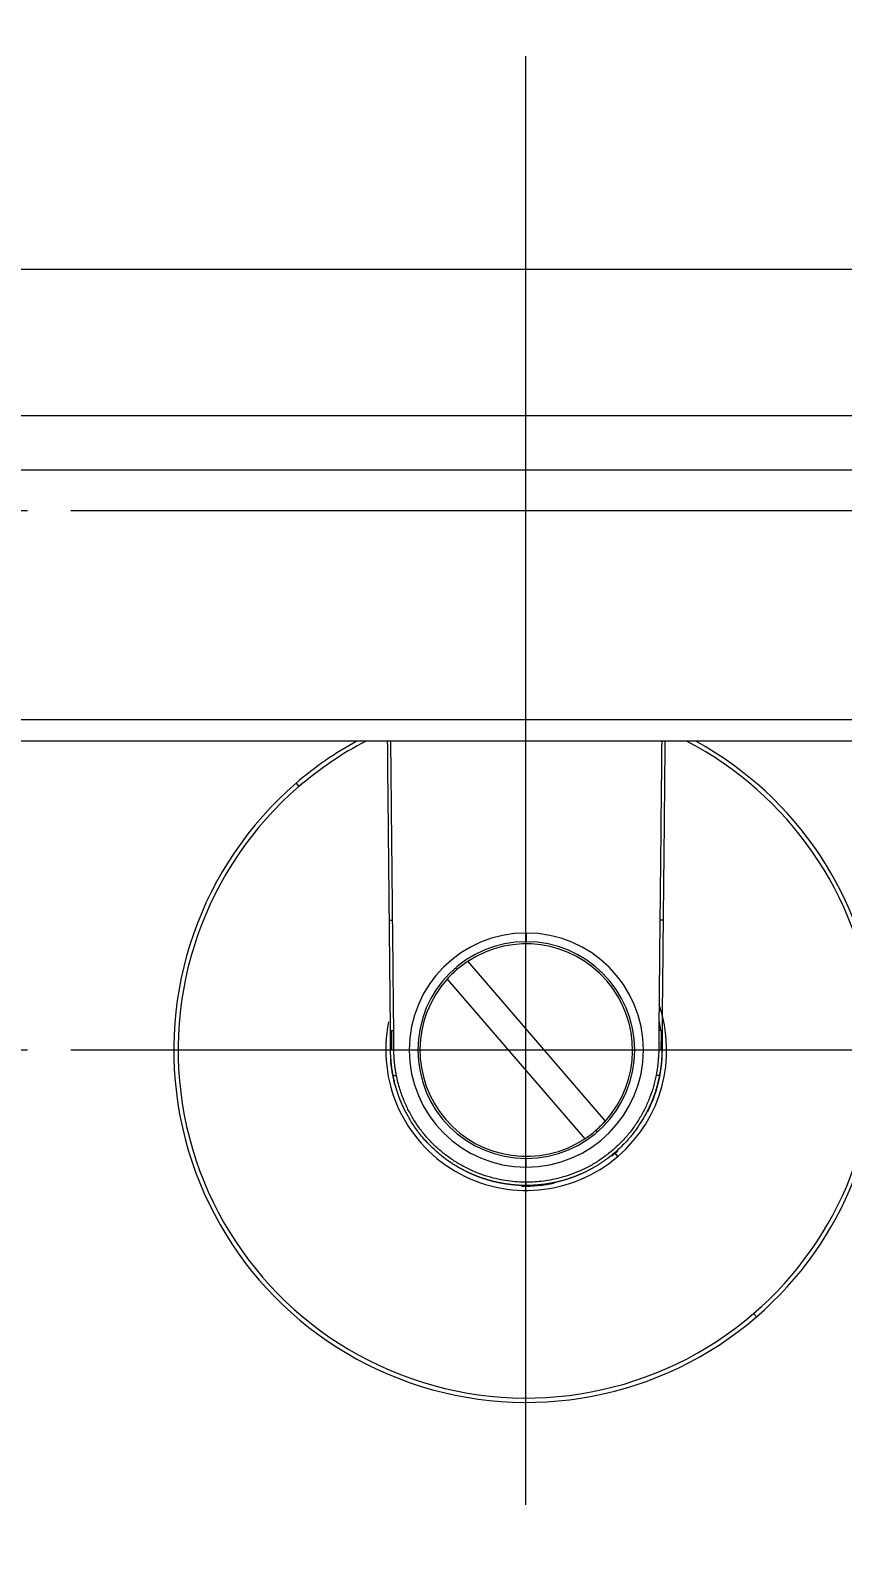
# Model space of a CAD drawing. Extents: x 19821 to 22981, y -91 to 2224.
# Drawn here: x 20569.6 to 20644.5, y 410.7 to 552.1 of the extents above; entities that cross this region are included whole.
import ezdxf
from ezdxf import colors
from ezdxf.entities.mleader import LeaderData, LeaderLine
from ezdxf.math import Vec2, Vec3

# ---------------------------------------------------------------- set-up
doc = ezdxf.new("R2010")
doc.units = 0
doc.header["$LTSCALE"] = 10
doc.header["$MEASUREMENT"] = 0
doc.header["$PDMODE"] = 3
doc.header["$PDSIZE"] = -10
doc.linetypes.add('CENTER2', pattern=[28.575, 19.05, -3.175, 3.175, -3.175])
doc.layers.get('0').update_dxf_attribs({"linetype": 'CONTINUOUS'})
doc.layers.get('DEFPOINTS').update_dxf_attribs({"linetype": 'CONTINUOUS'})
doc.layers.add('1', color=7, linetype='CONTINUOUS')
doc.layers.add('Cneter', color=1, linetype='CENTER2', lineweight=13)
doc.styles.add('Daelim Dimension', font='NanumGothic.ttf')
doc.dimstyles.new('DEFAULT', dxfattribs={"dimscale": 2, "dimtxt": 2, "dimasz": 2, "dimexe": 0, "dimexo": 2, "dimgap": 1, "dimtad": 1, "dimdec": 1, "dimzin": 9, "dimdsep": 46, "dimtxsty": 'Daelim Dimension', "dimcen": 0.5, "dimclrd": 5, "dimclre": 5, "dimclrt": 256, "dimadec": 1, "dimazin": 0, "dimtfac": 1, "dimtdec": 1, "dimtix": 1, "dimtmove": 0, "dimatfit": 3, "dimfxl": 1, "dimtolj": 1, "dimtzin": 1, "dimlwd": 9, "dimlwe": 9, "dimarcsym": 0})

# ---------------------------------------------------------------- blocks, each defined once
blk = doc.blocks.new('*D15')
at = {"color": 5, "lineweight": 9, "ltscale": 0.5, "transparency": 16777216}
for p, q in [((20569.36, 507.77), (20464.93, 507.77)), ((20466.93, 466.02), (20466.93, 499.77)), ((20569.36, 458.02), (20464.93, 458.02))]:
    blk.add_line(p, q, dxfattribs=at)
at = {"color": 5, "ltscale": 0.5, "transparency": 16777216}
for points in [[(20465.6, 499.77), (20468.27, 499.77), (20466.93, 507.77)], [(20465.6, 466.02), (20468.27, 466.02), (20466.93, 458.02)]]:
    blk.add_solid(points, dxfattribs=at)
at = {"layer": 'DEFPOINTS', "color": 0, "ltscale": 0.5, "transparency": 16777216}
for p in [(20466.93, 507.77), (20573.36, 507.77, 0), (20573.36, 458.02, 0)]:
    blk.add_point(p, dxfattribs=at)
at = {"color": 7, "ltscale": 0.5, "transparency": 16777216, "insert": (20454.07, 482.89), "char_height": 20, "attachment_point": 5, "rotation": 90, "style": 'Daelim Dimension'}
blk.add_mtext('\\A1;50', dxfattribs=at)
blk = doc.blocks.new('*D16')
at = {"color": 5, "lineweight": 9, "ltscale": 0.5, "transparency": 16777216}
for p, q in [((20615.29, 553.71), (20615.29, 622.36)), ((20765.29, 553.71), (20765.29, 622.36)), ((20757.29, 620.36), (20623.29, 620.36))]:
    blk.add_line(p, q, dxfattribs=at)
at = {"color": 5, "ltscale": 0.5, "transparency": 16777216}
for points in [[(20623.29, 621.69), (20623.29, 619.02), (20615.29, 620.36)], [(20757.29, 621.69), (20757.29, 619.02), (20765.29, 620.36)]]:
    blk.add_solid(points, dxfattribs=at)
at = {"layer": 'DEFPOINTS', "color": 0, "ltscale": 0.5, "transparency": 16777216}
for p in [(20615.29, 620.36), (20615.29, 549.71, 0), (20765.29, 549.71, 0)]:
    blk.add_point(p, dxfattribs=at)
at = {"color": 7, "ltscale": 0.5, "transparency": 16777216, "insert": (20645.87, 633.21), "char_height": 20, "attachment_point": 5, "style": 'Daelim Dimension'}
blk.add_mtext('\\A1;150', dxfattribs=at)

msp = doc.modelspace()

# ---------------------------------------------------------------- linework, layer by layer
at = {"layer": '1', "color": 7, "linetype": 'Continuous', "lineweight": 18}
for p, q in [((20819.34, 530.02), (20561.34, 530.02)), ((20819.34, 516.52), (20561.34, 516.52)), ((20825.34, 486.52), (20555.34, 486.52)), ((20602.72, 469.99), (20603.02, 469.99)), ((20627.96, 469.99), (20627.66, 469.99)), ((20609.94, 466.2), (20622.63, 451.47)), ((20608.05, 464.57), (20620.74, 449.84)), ((20615.34, 445.53), (20615.34, 445.83))]:
    msp.add_line(p, q, dxfattribs=at)
at = {"layer": '1', "color": 7, "linetype": 'Continuous', "lineweight": 13}
for p, q in [((20825.34, 511.52), (20555.34, 511.52)), ((20555.34, 488.52), (20825.34, 488.52)), ((20594.12, 482.64), (20594.38, 482.33)), ((20627.66, 469.99), (20627.56, 459.82)), ((20615.34, 468.82), (20615.34, 468.02)), ((20608.94, 465.44), (20608.81, 465.59)), ((20621.74, 450.6), (20621.87, 450.45)), ((20623.79, 448.21), (20623.54, 448.52)), ((20615.34, 447.22), (20615.34, 448.02)), ((20636.56, 433.4), (20636.3, 433.71))]:
    msp.add_line(p, q, dxfattribs=at)
at = {"layer": '1', "color": 7, "linetype": 'Continuous', "lineweight": 18}
for radius, start, end in [(32.5, 118.7249, 130.7652), (32.5, 310.7652, 61.2711), (32.5, 130.7652, 310.7652), (10.8, 90, 270), (10, 90, 270), (10.8, 270, 90), (10, 270, 90), (9.8, 318.0933, 123.4371), (9.8, 130.7652, 138.0933), (9.8, 123.4371, 130.7652), (9.8, 138.0933, 303.4371), (9.8, 310.7652, 318.0933), (9.8, 303.4371, 310.7652)]:
    msp.add_arc((20615.34, 458.02, 0), radius, start, end, dxfattribs=at)
at = {"layer": '1', "color": 7, "linetype": 'Continuous', "lineweight": 13}
for radius, start, end in [(32.1, 117.3917, 130.7652), (32.1, 310.7652, 62.6042), (32.1, 130.7652, 310.7652), (12.95, 310.7652, 18.9936), (12.95, 168.4414, 310.7652), (12.55, 8.3539, 12.1367), (12.55, 333.2061, 4.1746), (12.55, 183.5727, 194.7692), (12.55, 308.9877, 310.7652), (12.55, 310.7652, 312.5089), (12.55, 267.9899, 281.8977)]:
    msp.add_arc((20615.34, 458.02, 0), radius, start, end, dxfattribs=at)
at = {"layer": '1', "color": 7, "linetype": 'Continuous', "lineweight": 18}
for points, knots in [([(20602.72, 469.99), (20602.7, 472.11), (20602.66, 476.18), (20602.6, 481.67), (20602.57, 484.98), (20602.56, 486.52)], [0, 0, 0, 0, 0.339039, 0.678077, 1, 1, 1, 1]), ([(20628.13, 486.52), (20628.11, 484.8), (20628.06, 479.6), (20628, 473.91), (20627.96, 469.99)], [0, 0, 0, 0, 0.334228, 1, 1, 1, 1]), ([(20602.82, 459.82), (20602.82, 460.22), (20602.81, 461.02), (20602.8, 462.23), (20602.79, 463.43), (20602.77, 464.7), (20602.76, 466.02), (20602.75, 467.37), (20602.73, 468.69), (20602.73, 469.56), (20602.72, 469.99)], [0, 0, 0, 0, 0.118368, 0.236738, 0.355107, 0.473476, 0.610592, 0.744052, 0.873855, 1, 1, 1, 1]), ([(20627.96, 469.99), (20627.96, 469.66), (20627.95, 468.94), (20627.94, 467.81), (20627.93, 466.54), (20627.91, 465.06), (20627.89, 463.4), (20627.88, 461.61), (20627.86, 460.42), (20627.86, 459.82)], [0, 0, 0, 0, 0.0985, 0.209989, 0.334469, 0.471938, 0.647958, 0.82398, 1, 1, 1, 1]), ([(20603.07, 455.65), (20603.06, 455.67), (20603.06, 455.71), (20603.05, 455.76), (20603.04, 455.82), (20603.03, 455.87), (20603.02, 455.92), (20603.01, 455.97), (20603, 456.01), (20603, 456.05), (20602.99, 456.09), (20602.99, 456.12), (20602.98, 456.15), (20602.97, 456.21), (20602.96, 456.3), (20602.94, 456.42), (20602.93, 456.53), (20602.91, 456.64), (20602.9, 456.81), (20602.88, 457.02), (20602.86, 457.28), (20602.84, 457.54), (20602.83, 457.74), (20602.83, 457.89), (20602.83, 457.98), (20602.83, 458.05), (20602.83, 458.12), (20602.82, 458.19), (20602.82, 458.25), (20602.82, 458.34), (20602.82, 458.44), (20602.82, 458.58), (20602.82, 458.71), (20602.82, 458.85), (20602.82, 459.01), (20602.82, 459.18), (20602.83, 459.35), (20602.83, 459.49), (20602.83, 459.61), (20602.82, 459.72), (20602.82, 459.79), (20602.82, 459.82)], [0, 0, 0, 0, 0.014691, 0.028676, 0.041953, 0.054521, 0.066378, 0.077522, 0.087953, 0.097668, 0.106669, 0.114953, 0.12252, 0.129371, 0.158014, 0.186182, 0.213871, 0.241077, 0.2678, 0.332407, 0.395135, 0.453341, 0.518892, 0.539329, 0.559764, 0.580198, 0.595432, 0.610521, 0.625467, 0.640267, 0.67186, 0.703724, 0.73586, 0.768268, 0.803764, 0.845647, 0.893917, 0.923245, 0.950701, 0.976286, 1, 1, 1, 1]), ([(20602.91, 459.82), (20602.91, 459.74), (20602.91, 459.63), (20602.91, 459.52), (20602.91, 459.44), (20602.91, 459.4), (20602.91, 459.29), (20602.91, 459.22), (20602.91, 459.1), (20602.92, 459.07), (20602.92, 458.99), (20602.92, 458.95), (20602.92, 458.84), (20602.92, 458.77), (20602.92, 458.62), (20602.92, 458.54), (20602.92, 458.43), (20602.92, 458.39), (20602.92, 458.32), (20602.92, 458.21), (20602.92, 458.1), (20602.92, 458.02)], [0, 0, 0, 0, 0.125, 0.1875, 0.1875, 0.25, 0.25, 0.375, 0.375, 0.4375, 0.4375, 0.5, 0.5, 0.625, 0.625, 0.75, 0.75, 0.8125, 0.8125, 0.875, 1, 1, 1, 1]), ([(20627.86, 459.82), (20627.86, 459.8), (20627.86, 459.76), (20627.86, 459.7), (20627.86, 459.63), (20627.86, 459.56), (20627.86, 459.49), (20627.86, 459.42), (20627.86, 459.32), (20627.86, 459.2), (20627.86, 459.05), (20627.86, 458.93), (20627.86, 458.76), (20627.86, 458.55), (20627.86, 458.34), (20627.86, 458.17), (20627.86, 458.05), (20627.85, 457.95), (20627.85, 457.86), (20627.85, 457.78), (20627.85, 457.69), (20627.84, 457.6), (20627.84, 457.52), (20627.83, 457.43), (20627.83, 457.34), (20627.82, 457.26), (20627.82, 457.17), (20627.81, 457.08), (20627.8, 456.99), (20627.8, 456.91), (20627.79, 456.82), (20627.77, 456.67), (20627.75, 456.46), (20627.72, 456.26), (20627.7, 456.12), (20627.68, 456.05), (20627.67, 455.96), (20627.65, 455.87), (20627.64, 455.76), (20627.62, 455.69), (20627.61, 455.65)], [0, 0, 0, 0, 0.014225, 0.029054, 0.044489, 0.06053, 0.077177, 0.09443, 0.112289, 0.149863, 0.183796, 0.214087, 0.240736, 0.302617, 0.364532, 0.392337, 0.425516, 0.446168, 0.466822, 0.487478, 0.508185, 0.528928, 0.549708, 0.570525, 0.591377, 0.612265, 0.633189, 0.654148, 0.675141, 0.696169, 0.71723, 0.738325, 0.802574, 0.869545, 0.884125, 0.901579, 0.921902, 0.945087, 0.971125, 1, 1, 1, 1]), ([(20615.34, 445.53), (20615.32, 445.53), (20615.28, 445.53), (20615.22, 445.53), (20615.16, 445.53), (20615.11, 445.53), (20615.05, 445.53), (20614.99, 445.53), (20614.93, 445.53), (20614.87, 445.53), (20614.81, 445.54), (20614.75, 445.54), (20614.69, 445.54), (20614.63, 445.55), (20614.57, 445.55), (20614.52, 445.55), (20614.46, 445.56), (20614.4, 445.56), (20614.34, 445.57), (20614.28, 445.57), (20614.22, 445.58), (20614.16, 445.58), (20614.1, 445.59), (20614.04, 445.59), (20613.98, 445.6), (20613.92, 445.61), (20613.86, 445.61), (20613.81, 445.62), (20613.75, 445.63), (20613.69, 445.64), (20613.63, 445.64), (20613.57, 445.65), (20613.51, 445.66), (20613.45, 445.67), (20613.39, 445.68), (20613.33, 445.69), (20613.27, 445.7), (20613.21, 445.71), (20613.15, 445.72), (20613.1, 445.73), (20613.04, 445.74), (20612.98, 445.75), (20612.92, 445.76), (20612.86, 445.77), (20612.8, 445.79), (20612.74, 445.8), (20612.68, 445.81), (20612.62, 445.82), (20612.56, 445.84), (20612.5, 445.85), (20612.45, 445.87), (20612.39, 445.88), (20612.33, 445.89), (20612.27, 445.91), (20612.21, 445.92), (20612.15, 445.94), (20612.09, 445.95), (20612.04, 445.97), (20611.98, 445.99), (20611.92, 446), (20611.86, 446.02), (20611.8, 446.04), (20611.74, 446.05), (20611.68, 446.07), (20611.63, 446.09), (20611.57, 446.11), (20611.51, 446.13), (20611.45, 446.15), (20611.39, 446.16), (20611.34, 446.18), (20611.28, 446.2), (20611.22, 446.22), (20611.16, 446.24), (20611.11, 446.26), (20611.05, 446.29), (20610.99, 446.31), (20610.93, 446.33), (20610.88, 446.35), (20610.82, 446.37), (20610.76, 446.39), (20610.7, 446.42), (20610.65, 446.44), (20610.59, 446.46), (20610.53, 446.49), (20610.48, 446.51), (20610.42, 446.53), (20610.36, 446.56), (20610.31, 446.58), (20610.25, 446.61), (20610.19, 446.63), (20610.14, 446.66), (20610.08, 446.69), (20610.03, 446.71), (20609.97, 446.74), (20609.91, 446.76), (20609.86, 446.79), (20609.8, 446.82), (20609.75, 446.85), (20609.69, 446.87), (20609.64, 446.9), (20609.58, 446.93), (20609.53, 446.96), (20609.47, 446.99), (20609.42, 447.02), (20609.36, 447.05), (20609.31, 447.08), (20609.25, 447.11), (20609.2, 447.14), (20609.14, 447.17), (20609.09, 447.2), (20609.03, 447.23), (20608.98, 447.26), (20608.93, 447.3), (20608.87, 447.33), (20608.82, 447.36), (20608.77, 447.39), (20608.71, 447.43), (20608.66, 447.46), (20608.61, 447.49), (20608.55, 447.53), (20608.5, 447.56), (20608.45, 447.6), (20608.4, 447.63), (20608.34, 447.67), (20608.29, 447.7), (20608.24, 447.74), (20608.19, 447.77), (20608.14, 447.81), (20608.09, 447.85), (20608.03, 447.88), (20607.98, 447.92), (20607.93, 447.96), (20607.88, 447.99), (20607.65, 448.17), (20607.24, 448.49), (20606.71, 448.98), (20606.22, 449.47), (20605.78, 449.96), (20605.39, 450.45), (20605.04, 450.93), (20604.74, 451.4), (20604.47, 451.85), (20604.23, 452.29), (20604.02, 452.71), (20603.85, 453.11), (20603.69, 453.48), (20603.57, 453.82), (20603.46, 454.14), (20603.37, 454.43), (20603.29, 454.7), (20603.23, 454.93), (20603.18, 455.13), (20603.14, 455.31), (20603.11, 455.45), (20603.09, 455.56), (20603.07, 455.62), (20603.07, 455.65)], [0, 0, 0, 0, 0.003409, 0.00682, 0.010233, 0.013648, 0.017064, 0.020482, 0.023902, 0.027323, 0.030747, 0.034173, 0.037601, 0.041031, 0.044463, 0.047897, 0.051333, 0.054771, 0.058212, 0.061655, 0.065099, 0.068547, 0.071996, 0.075447, 0.078901, 0.082357, 0.085815, 0.089275, 0.092737, 0.096202, 0.099669, 0.103137, 0.106608, 0.110081, 0.113557, 0.117034, 0.120513, 0.123994, 0.127478, 0.130963, 0.13445, 0.13794, 0.141431, 0.144924, 0.14842, 0.151917, 0.155416, 0.158917, 0.16242, 0.165925, 0.169431, 0.17294, 0.17645, 0.179963, 0.183477, 0.186993, 0.190511, 0.194031, 0.197553, 0.201076, 0.204602, 0.208129, 0.211659, 0.21519, 0.218723, 0.222258, 0.225794, 0.229333, 0.232874, 0.236416, 0.23996, 0.243507, 0.247055, 0.250605, 0.254157, 0.257711, 0.261267, 0.264825, 0.268385, 0.271947, 0.27551, 0.279076, 0.282644, 0.286213, 0.289785, 0.293359, 0.296934, 0.300512, 0.304091, 0.307673, 0.311257, 0.314842, 0.31843, 0.32202, 0.325611, 0.329205, 0.332801, 0.336398, 0.339998, 0.3436, 0.347204, 0.35081, 0.354417, 0.358027, 0.361639, 0.365253, 0.368869, 0.372487, 0.376108, 0.37973, 0.383354, 0.38698, 0.390608, 0.394239, 0.397871, 0.401505, 0.405142, 0.40878, 0.412421, 0.416064, 0.419708, 0.423355, 0.427003, 0.430654, 0.434307, 0.437962, 0.441619, 0.445277, 0.448938, 0.452601, 0.456266, 0.459933, 0.463602, 0.467273, 0.511037, 0.552942, 0.592986, 0.631168, 0.667485, 0.701938, 0.734525, 0.765247, 0.794105, 0.8211, 0.846234, 0.869507, 0.890922, 0.910478, 0.928177, 0.944017, 0.957999, 0.970121, 0.980382, 0.988783, 0.995322, 1, 1, 1, 1]), ([(20615.34, 445.83), (20615.06, 445.83), (20614.49, 445.85), (20613.63, 445.94), (20612.73, 446.1), (20611.78, 446.34), (20610.8, 446.69), (20609.82, 447.13), (20608.89, 447.65), (20608, 448.26), (20607.17, 448.94), (20606.41, 449.69), (20605.71, 450.51), (20605.09, 451.38), (20604.54, 452.31), (20604.07, 453.32), (20603.65, 454.45), (20603.45, 455.27), (20603.36, 455.7)], [0, 0, 0, 0, 0.050495, 0.100865, 0.155053, 0.213397, 0.275673, 0.339812, 0.403759, 0.467284, 0.530858, 0.594575, 0.658298, 0.722084, 0.785343, 0.850175, 0.920476, 1, 1, 1, 1]), ([(20627.32, 455.7), (20627.25, 455.36), (20627.09, 454.68), (20626.76, 453.68), (20626.34, 452.72), (20625.84, 451.78), (20625.25, 450.88), (20624.59, 450.04), (20623.85, 449.26), (20623.05, 448.55), (20622.18, 447.9), (20621.27, 447.34), (20620.32, 446.87), (20619.37, 446.5), (20618.45, 446.22), (20617.57, 446.02), (20616.76, 445.9), (20616.02, 445.84), (20615.56, 445.83), (20615.34, 445.83)], [0, 0, 0, 0, 0.063309, 0.12444, 0.186739, 0.249993, 0.31386, 0.377816, 0.441569, 0.505155, 0.568951, 0.633135, 0.69656, 0.757389, 0.81476, 0.868347, 0.917521, 0.961623, 1, 1, 1, 1]), ([(20627.61, 455.65), (20627.61, 455.63), (20627.6, 455.59), (20627.59, 455.52), (20627.57, 455.42), (20627.54, 455.31), (20627.51, 455.18), (20627.48, 455.03), (20627.43, 454.85), (20627.38, 454.66), (20627.32, 454.45), (20627.25, 454.23), (20627.17, 453.98), (20627.08, 453.72), (20626.97, 453.44), (20626.85, 453.14), (20626.71, 452.83), (20626.56, 452.5), (20626.38, 452.16), (20626.19, 451.81), (20625.97, 451.45), (20625.73, 451.07), (20625.47, 450.69), (20625.18, 450.3), (20624.86, 449.91), (20624.51, 449.52), (20624.13, 449.13), (20623.71, 448.74), (20623.27, 448.35), (20622.93, 448.09), (20622.7, 447.92), (20622.61, 447.86), (20622.53, 447.8), (20622.43, 447.73), (20622.34, 447.67), (20622.25, 447.61), (20622.16, 447.55), (20622.07, 447.49), (20621.98, 447.43), (20621.88, 447.37), (20621.79, 447.32), (20621.7, 447.26), (20621.6, 447.21), (20621.51, 447.15), (20621.41, 447.1), (20621.32, 447.05), (20621.22, 447), (20621.13, 446.95), (20621.03, 446.9), (20620.94, 446.85), (20620.84, 446.8), (20620.74, 446.75), (20620.64, 446.71), (20620.55, 446.66), (20620.45, 446.62), (20620.35, 446.57), (20620.25, 446.53), (20620.15, 446.49), (20620.05, 446.45), (20619.95, 446.41), (20619.85, 446.37), (20619.75, 446.33), (20619.65, 446.29), (20619.55, 446.26), (20619.45, 446.22), (20619.35, 446.19), (20619.25, 446.15), (20619.15, 446.12), (20619.05, 446.09), (20618.95, 446.06), (20618.84, 446.03), (20618.74, 446), (20618.64, 445.97), (20618.54, 445.94), (20618.44, 445.91), (20618.33, 445.89), (20618.23, 445.86), (20618.13, 445.84), (20618.02, 445.82), (20617.92, 445.79), (20617.82, 445.77), (20617.72, 445.75), (20617.61, 445.73), (20617.51, 445.71), (20617.41, 445.7), (20617.3, 445.68), (20617.2, 445.66), (20617.1, 445.65), (20616.99, 445.63), (20616.89, 445.62), (20616.79, 445.61), (20616.68, 445.6), (20616.58, 445.59), (20616.48, 445.58), (20616.37, 445.57), (20616.27, 445.56), (20616.17, 445.55), (20616.06, 445.55), (20615.96, 445.54), (20615.86, 445.54), (20615.75, 445.53), (20615.65, 445.53), (20615.55, 445.53), (20615.44, 445.53), (20615.38, 445.53), (20615.34, 445.53)], [0, 0, 0, 0, 0.003107, 0.007404, 0.012893, 0.019572, 0.027443, 0.036503, 0.046754, 0.058194, 0.070824, 0.084642, 0.09965, 0.115846, 0.133231, 0.151805, 0.17157, 0.192526, 0.214673, 0.238012, 0.262544, 0.28827, 0.315189, 0.343301, 0.372607, 0.403106, 0.434796, 0.467678, 0.50175, 0.537011, 0.543397, 0.549778, 0.556153, 0.562522, 0.568885, 0.575243, 0.581594, 0.58794, 0.594279, 0.600613, 0.606941, 0.613263, 0.619579, 0.625889, 0.632193, 0.638492, 0.644784, 0.651071, 0.657352, 0.663627, 0.669896, 0.676159, 0.682416, 0.688668, 0.694914, 0.701154, 0.707388, 0.713617, 0.719839, 0.726057, 0.732268, 0.738474, 0.744674, 0.750869, 0.757058, 0.763242, 0.76942, 0.775593, 0.78176, 0.787922, 0.794078, 0.800229, 0.806375, 0.812515, 0.81865, 0.82478, 0.830904, 0.837023, 0.843136, 0.849244, 0.855346, 0.861442, 0.867533, 0.873618, 0.879698, 0.885771, 0.891839, 0.8979, 0.903955, 0.910004, 0.916047, 0.922083, 0.928113, 0.934137, 0.940154, 0.946165, 0.95217, 0.958169, 0.964161, 0.970148, 0.976129, 0.982104, 0.988074, 0.99404, 1, 1, 1, 1])]:
    msp.add_open_spline(points, degree=3, knots=knots, dxfattribs=at)
at = {"layer": '1', "color": 7, "linetype": 'Continuous', "lineweight": 13}
for points, knots in [([(20603.02, 469.99), (20603, 472.11), (20602.96, 476.18), (20602.9, 481.68), (20602.87, 484.99), (20602.86, 486.52)], [0, 0, 0, 0, 0.339114, 0.678228, 1, 1, 1, 1]), ([(20627.83, 486.52), (20627.81, 484.8), (20627.76, 479.61), (20627.7, 473.91), (20627.66, 469.99)], [0, 0, 0, 0, 0.334103, 1, 1, 1, 1]), ([(20603.12, 459.82), (20603.12, 460.67), (20603.11, 461.52), (20603.09, 463.21), (20603.08, 464.06), (20603.06, 466.6), (20603.04, 468.3), (20603.02, 469.99)], [0, 0, 0, 0, 0.25, 0.25, 0.5, 0.5, 1, 1, 1, 1]), ([(20603.36, 455.7), (20603.36, 455.72), (20603.35, 455.77), (20603.34, 455.83), (20603.33, 455.89), (20603.32, 455.94), (20603.31, 456), (20603.3, 456.06), (20603.29, 456.11), (20603.28, 456.16), (20603.27, 456.21), (20603.27, 456.26), (20603.26, 456.31), (20603.25, 456.36), (20603.25, 456.41), (20603.24, 456.45), (20603.23, 456.49), (20603.23, 456.54), (20603.22, 456.58), (20603.22, 456.61), (20603.22, 456.65), (20603.21, 456.69), (20603.21, 456.72), (20603.2, 456.76), (20603.2, 456.81), (20603.19, 456.92), (20603.17, 457.13), (20603.15, 457.44), (20603.13, 457.74), (20603.13, 457.99), (20603.12, 458.16), (20603.12, 458.32), (20603.12, 458.48), (20603.12, 458.66), (20603.12, 458.84), (20603.12, 459.03), (20603.12, 459.2), (20603.13, 459.36), (20603.13, 459.5), (20603.13, 459.62), (20603.12, 459.73), (20603.12, 459.79), (20603.12, 459.82)], [0, 0, 0, 0, 0.015349, 0.030348, 0.044998, 0.0593, 0.073256, 0.086864, 0.100127, 0.113042, 0.12561, 0.137831, 0.149706, 0.161234, 0.172416, 0.183252, 0.193741, 0.203885, 0.213683, 0.223135, 0.232241, 0.241001, 0.249416, 0.257485, 0.265208, 0.28975, 0.339375, 0.414103, 0.514005, 0.55975, 0.600173, 0.635261, 0.673025, 0.716001, 0.764193, 0.809832, 0.851496, 0.889181, 0.922885, 0.952594, 0.978299, 1, 1, 1, 1]), ([(20627.56, 459.82), (20627.56, 459.8), (20627.56, 459.75), (20627.56, 459.67), (20627.56, 459.6), (20627.56, 459.52), (20627.56, 459.43), (20627.56, 459.35), (20627.56, 459.24), (20627.56, 459.06), (20627.56, 458.84), (20627.56, 458.63), (20627.56, 458.45), (20627.56, 458.27), (20627.56, 458.05), (20627.55, 457.72), (20627.53, 457.35), (20627.5, 457), (20627.48, 456.8), (20627.47, 456.69), (20627.46, 456.62), (20627.45, 456.54), (20627.44, 456.46), (20627.43, 456.37), (20627.42, 456.27), (20627.4, 456.17), (20627.38, 456.06), (20627.36, 455.95), (20627.34, 455.83), (20627.33, 455.75), (20627.32, 455.7)], [0, 0, 0, 0, 0.017538, 0.035708, 0.054512, 0.073953, 0.09403, 0.114739, 0.131229, 0.174637, 0.244905, 0.290624, 0.332174, 0.369557, 0.424411, 0.492335, 0.611094, 0.693901, 0.740846, 0.756866, 0.774391, 0.793422, 0.813961, 0.836006, 0.859561, 0.884625, 0.9112, 0.939286, 0.968884, 1, 1, 1, 1])]:
    msp.add_open_spline(points, degree=3, knots=knots, dxfattribs=at)
at = {"layer": '1', "color": 7, "linetype": 'Continuous', "lineweight": 18}
for points, weights in [([(20602.82, 459.82), (20602.82, 459.82), (20602.85, 459.82), (20602.91, 459.82)], [1.172274987, 1.05865693148, 1.00123854298, 1.0000198215]), ([(20627.86, 459.82), (20627.86, 459.82), (20627.83, 459.82), (20627.77, 459.82)], [1.17208685651, 1.05822815013, 1.00086913211, 1.00000980245])]:
    msp.add_rational_spline(points, weights, degree=3, dxfattribs=at)
at = {"layer": '1', "color": 7, "linetype": 'Continuous', "lineweight": 13}
for points, weights in [([(20602.91, 459.82), (20602.97, 459.82), (20603.04, 459.82), (20603.12, 459.82)], [1.0000198215, 0.998775693326, 1.05609884411, 1.17198927384]), ([(20627.77, 459.82), (20627.71, 459.82), (20627.64, 459.82), (20627.56, 459.82)], [1.00000980246, 0.999137175091, 1.05652636024, 1.1721773579]), ([(20603.07, 455.65), (20603.07, 455.65), (20603.19, 455.67), (20603.36, 455.7)], [1.17211269188, 0.942800519389, 0.942629230749, 1.17159882596]), ([(20627.61, 455.65), (20627.61, 455.65), (20627.49, 455.67), (20627.32, 455.7)], [1.16804932757, 0.941456093061, 0.944012067303, 1.1757172503])]:
    msp.add_rational_spline(points, weights, degree=3, dxfattribs=at)
at = {"layer": '1', "color": 7, "linetype": 'Continuous', "lineweight": 18}
msp.add_open_spline([(20627.77, 459.82), (20627.77, 459.22), (20627.76, 458.62), (20627.76, 458.02)], degree=3, dxfattribs=at)
at = {"layer": 'Cneter', "lineweight": 5, "ltscale": 0.5}
for p, q in [((20615.29, 465.83, 0), (20615.29, 549.71, 0)), ((20657.23, 507.77, 0), (20573.36, 507.77, 0)), ((20615.29, 416.08, 0), (20615.29, 499.96, 0)), ((20657.23, 458.02, 0), (20573.36, 458.02, 0))]:
    msp.add_line(p, q, dxfattribs=at)

# ---------------------------------------------------------------- dimensions: what is measured, and where the dimension line sits
at = {"color": 5, "ltscale": 0.5}
dim = msp.add_linear_dim(base=(20615.29, 620.36), p1=(20765.29, 549.71, 0), p2=(20615.29, 549.71, 0), dimstyle='DEFAULT', override={"dimtxt": 10, "dimasz": 4, "dimexe": 1, "dimdec": 0, "dimclrt": 7}, dxfattribs=at)
dim.commit()
dim.dimension.update_dxf_attribs({"geometry": '*D16', "text_midpoint": (20645.87, 620.36), "dimtype": 160})
dim = msp.add_linear_dim(base=(20466.93, 507.77), p1=(20573.36, 458.02, 0), p2=(20573.36, 507.77, 0), angle=90, dimstyle='DEFAULT', override={"dimtxt": 10, "dimasz": 4, "dimexe": 1, "dimdec": 0, "dimclrt": 7}, dxfattribs=at)
dim.commit()
dim.dimension.update_dxf_attribs({"geometry": '*D15', "text_midpoint": (20454.07, 482.89)})

# ---------------------------------------------------------------- leaders
at = {"ltscale": 0.5}
ml = msp.add_multileader_mtext('Standard', dxfattribs=at)
ml.set_content('G1/2-14TH', color=256, style='Daelim Dimension')
ml.set_leader_properties(color=5)
ml.build(insert=Vec2(0, 0))
ml.multileader.update_dxf_attribs({"text_left_attachment_type": 6, "text_right_attachment_type": 6, "dogleg_length": 0.36, "arrow_head_size": 20})
ctx = ml.context
ctx.base_point, ctx.char_height, ctx.arrow_head_size, ctx.landing_gap_size, ctx.plane_origin = Vec3(20496.97, 381), 20, 20, 0.09, Vec3(20466.26, 322.98)
ctx.left_attachment, ctx.right_attachment, ctx.text_align_type = 6, 6, 2
notes = []
notes.append((ctx, [(1, (1, 1, 0), (20642.12, 381), (-1, 0), 0.36, [(0, [(20681.34, 484.52)], 0, [])])]))
ctx.mtext.insert, ctx.mtext.alignment, ctx.mtext.flow_direction = Vec3(20641.67, 405), 3, 5
for ctx, leaders in notes:
    for number, flags, end, landing, length, lines in leaders:
        leader = LeaderData()
        leader.index, (leader.has_last_leader_line, leader.has_dogleg_vector, leader.attachment_direction) = number, flags
        leader.last_leader_point, leader.dogleg_vector, leader.dogleg_length = Vec3(end), Vec3(landing), length
        for number, points, colour, breaks in lines:
            line = LeaderLine()
            line.index, line.vertices, line.color, line.breaks = number, Vec3.list(points), colors.encode_raw_color(colour), breaks
            leader.lines.append(line)
        ctx.leaders.append(leader)

doc.saveas('drawing.dxf')
